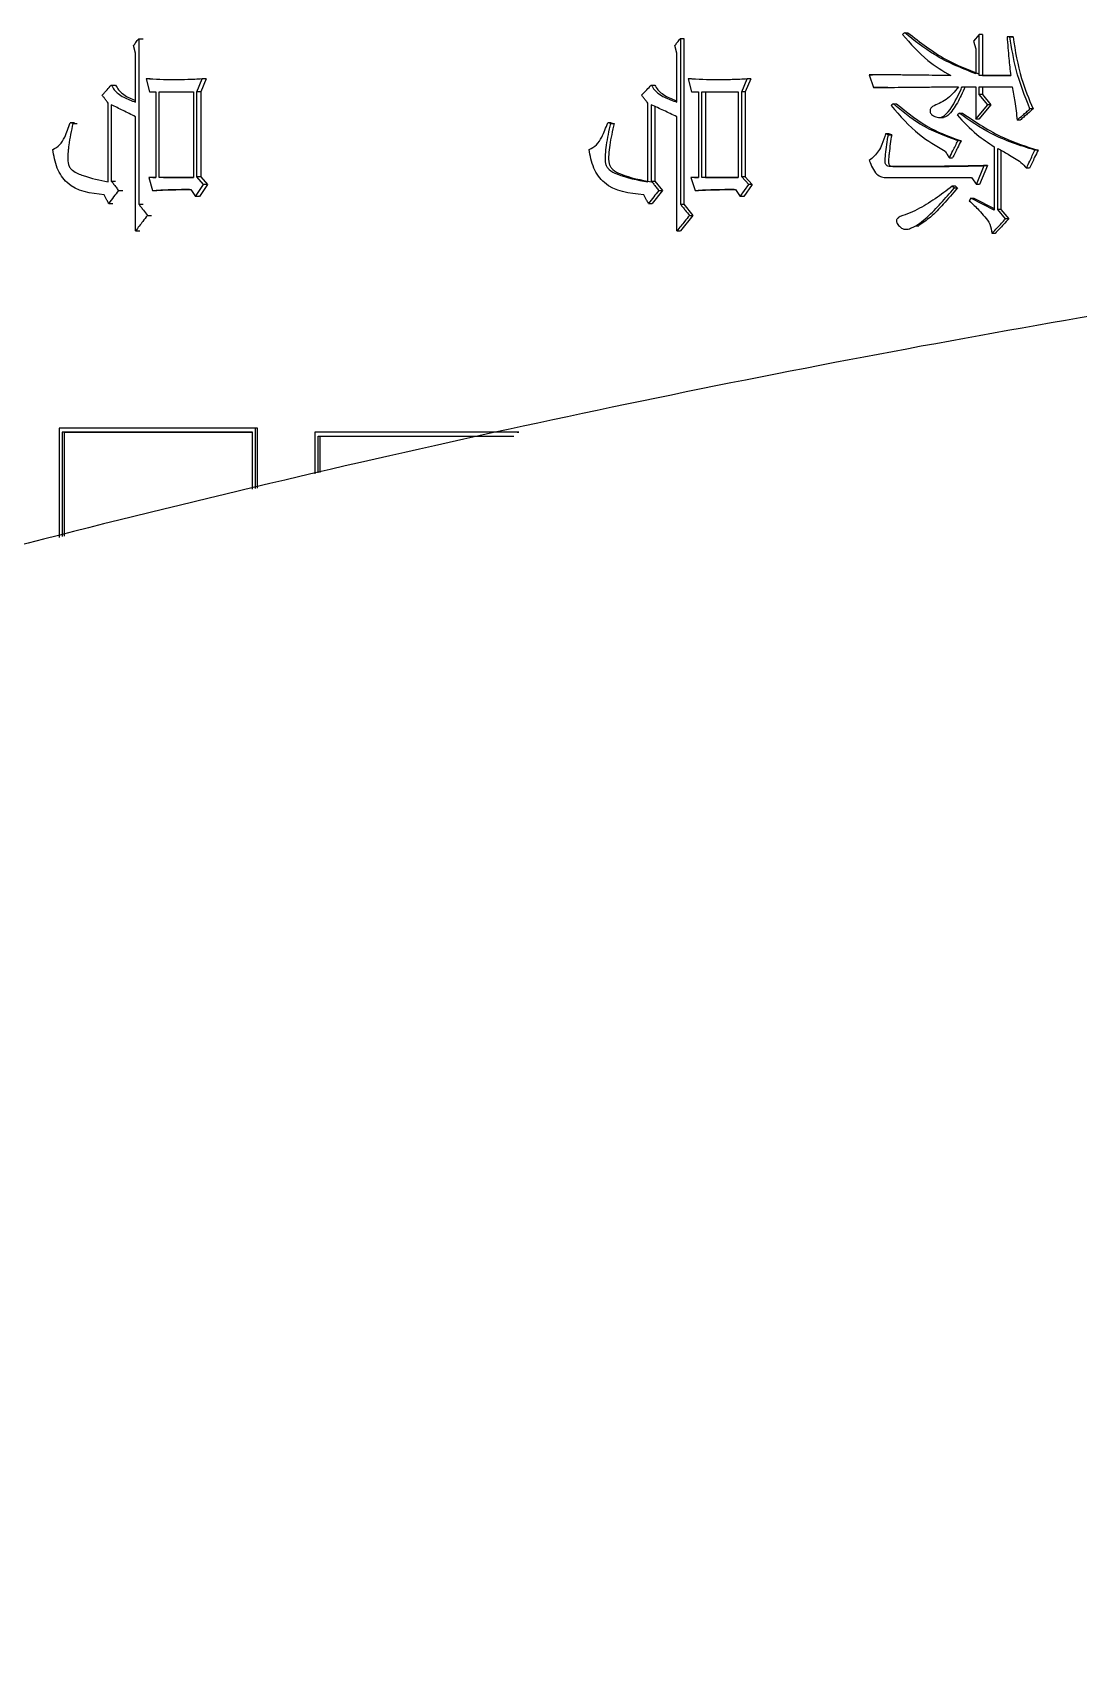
# Model space of a CAD drawing. Header units: millimetres. Extents: x 2160 to 4596, y 811 to 2534.
# Drawn here: x 3278.28 to 3291.47, y 1477.47 to 1498.06 of the extents above; entities that cross this region are included whole.
import ezdxf

# ---------------------------------------------------------------- set-up
doc = ezdxf.new("R2010")
doc.units = ezdxf.units.MM

msp = doc.modelspace()

# ---------------------------------------------------------------- linework, layer by layer
at = {"color": 7, "linetype": 'Continuous', "lineweight": 25}
for p, q in [((3279.619, 1497.979), (3279.619, 1495.892)), ((3279.619, 1497.979), (3279.673, 1497.979)), ((3286.45, 1497.98), (3286.45, 1495.892)), ((3286.45, 1497.98), (3286.495, 1497.98)), ((3286.495, 1497.98), (3286.495, 1495.892)), ((3289.279, 1498.055), (3289.32, 1498.055)), ((3290.22, 1498.034), (3290.148, 1497.947)), ((3290.22, 1497.514), (3290.22, 1498.034)), ((3290.259, 1498.034), (3290.22, 1498.034)), ((3290.259, 1498.034), (3290.259, 1497.514)), ((3290.607, 1498.001), (3290.57, 1498.001)), ((3290.61, 1498.001), (3290.57, 1498.001)), ((3290.607, 1498.001), (3290.646, 1498.001)), ((3290.646, 1498.001), (3290.61, 1498.001)), ((3279.578, 1497.796), (3279.553, 1497.893)), ((3279.578, 1497.179), (3279.578, 1497.796)), ((3286.407, 1497.796), (3286.38, 1497.893)), ((3286.407, 1497.179), (3286.407, 1497.796)), ((3290.148, 1497.947), (3290.175, 1497.85)), ((3290.175, 1497.85), (3290.175, 1497.536)), ((3279.272, 1497.395), (3279.326, 1497.395)), ((3279.71, 1497.471), (3279.752, 1497.309)), ((3279.764, 1497.471), (3279.71, 1497.471)), ((3280.35, 1497.309), (3280.417, 1497.471)), ((3280.469, 1497.471), (3280.403, 1497.309)), ((3280.469, 1497.471), (3280.417, 1497.471)), ((3286.083, 1497.395), (3286.128, 1497.395)), ((3286.547, 1497.471), (3286.591, 1497.309)), ((3286.591, 1497.471), (3286.547, 1497.471)), ((3287.224, 1497.309), (3287.294, 1497.471)), ((3287.338, 1497.471), (3287.267, 1497.309)), ((3287.338, 1497.471), (3287.294, 1497.471)), ((3288.833, 1497.525), (3288.886, 1497.363)), ((3288.833, 1497.525), (3288.874, 1497.525)), ((3288.928, 1497.363), (3288.886, 1497.363)), ((3289.065, 1497.364), (3288.928, 1497.363)), ((3290.004, 1497.374), (3290.175, 1497.374)), ((3290.175, 1497.374), (3290.175, 1496.963)), ((3290.616, 1497.514), (3290.22, 1497.514)), ((3290.259, 1497.514), (3290.22, 1497.514)), ((3290.22, 1497.374), (3290.634, 1497.374)), ((3290.22, 1497.276), (3290.22, 1497.374)), ((3290.259, 1497.514), (3290.616, 1497.514)), ((3290.259, 1497.374), (3290.259, 1497.276)), ((3279.231, 1496.173), (3279.231, 1497.168)), ((3279.272, 1497.147), (3279.272, 1496.184)), ((3279.752, 1497.309), (3279.835, 1497.309)), ((3279.835, 1497.309), (3279.835, 1496.227)), ((3279.876, 1497.309), (3280.308, 1497.309)), ((3279.876, 1496.227), (3279.876, 1497.309)), ((3280.308, 1497.309), (3280.308, 1496.227)), ((3280.35, 1496.238), (3280.35, 1497.309)), ((3280.403, 1497.309), (3280.35, 1497.309)), ((3280.403, 1497.309), (3280.403, 1496.238)), ((3286.039, 1496.173), (3286.039, 1497.168)), ((3286.083, 1497.147), (3286.083, 1496.184)), ((3286.591, 1497.309), (3286.678, 1497.309)), ((3286.678, 1497.309), (3286.678, 1496.227)), ((3286.722, 1497.309), (3287.18, 1497.309)), ((3286.722, 1496.227), (3286.722, 1497.309)), ((3286.767, 1497.309), (3286.767, 1496.227)), ((3287.18, 1497.309), (3287.18, 1496.227)), ((3287.224, 1496.238), (3287.224, 1497.309)), ((3287.267, 1497.309), (3287.224, 1497.309)), ((3287.267, 1497.309), (3287.267, 1496.238)), ((3289.136, 1497.157), (3289.177, 1497.157)), ((3290.175, 1496.963), (3290.328, 1497.147)), ((3290.367, 1497.147), (3290.214, 1496.963)), ((3290.328, 1497.147), (3290.22, 1497.276)), ((3290.259, 1497.276), (3290.22, 1497.276)), ((3290.259, 1497.276), (3290.367, 1497.147)), ((3290.367, 1497.147), (3290.328, 1497.147)), ((3279.578, 1495.556), (3279.578, 1496.995)), ((3286.128, 1497.126), (3286.128, 1496.184)), ((3286.407, 1495.556), (3286.407, 1496.995)), ((3289.727, 1496.987), (3289.768, 1496.987)), ((3289.968, 1497.039), (3290.008, 1497.039)), ((3290.214, 1496.963), (3290.175, 1496.963)), ((3290.736, 1496.952), (3290.697, 1496.952)), ((3290.898, 1497.093), (3290.859, 1497.093)), ((3278.787, 1496.909), (3278.754, 1496.919)), ((3278.809, 1496.919), (3278.754, 1496.919)), ((3278.787, 1496.909), (3278.842, 1496.909)), ((3285.568, 1496.909), (3285.533, 1496.919)), ((3285.579, 1496.919), (3285.533, 1496.919)), ((3285.568, 1496.909), (3285.614, 1496.909)), ((3285.579, 1496.919), (3285.614, 1496.909)), ((3289.073, 1496.768), (3289.038, 1496.779)), ((3289.073, 1496.768), (3289.115, 1496.768)), ((3289.115, 1496.768), (3289.079, 1496.779)), ((3289.99, 1496.692), (3289.95, 1496.692)), ((3290.408, 1496.617), (3290.408, 1495.816)), ((3290.453, 1495.827), (3290.453, 1496.595)), ((3290.493, 1496.573), (3290.493, 1495.827)), ((3290.961, 1496.573), (3290.922, 1496.573)), ((3289.141, 1496.368), (3289.1, 1496.368)), ((3289.843, 1496.476), (3289.883, 1496.476)), ((3290.184, 1496.141), (3290.283, 1496.379)), ((3290.322, 1496.379), (3290.223, 1496.141)), ((3290.322, 1496.379), (3290.283, 1496.379)), ((3279.272, 1496.184), (3279.326, 1496.184)), ((3279.744, 1496.227), (3279.793, 1496.065)), ((3279.835, 1496.227), (3279.744, 1496.227)), ((3279.797, 1496.227), (3279.744, 1496.227)), ((3279.797, 1496.227), (3279.835, 1496.227)), ((3280.308, 1496.227), (3279.876, 1496.227)), ((3279.929, 1496.227), (3279.876, 1496.227)), ((3279.929, 1496.227), (3280.308, 1496.227)), ((3280.333, 1495.989), (3280.433, 1496.141)), ((3280.433, 1496.141), (3280.35, 1496.238)), ((3280.403, 1496.238), (3280.35, 1496.238)), ((3280.486, 1496.141), (3280.386, 1495.989)), ((3280.403, 1496.238), (3280.486, 1496.141)), ((3280.486, 1496.141), (3280.433, 1496.141)), ((3286.083, 1496.184), (3286.128, 1496.184)), ((3286.128, 1496.184), (3286.224, 1496.065)), ((3286.582, 1496.227), (3286.635, 1496.065)), ((3286.678, 1496.227), (3286.582, 1496.227)), ((3286.626, 1496.227), (3286.582, 1496.227)), ((3286.626, 1496.227), (3286.678, 1496.227)), ((3287.18, 1496.227), (3286.722, 1496.227)), ((3286.767, 1496.227), (3286.722, 1496.227)), ((3286.767, 1496.227), (3287.18, 1496.227)), ((3287.206, 1495.989), (3287.312, 1496.141)), ((3287.312, 1496.141), (3287.224, 1496.238)), ((3287.267, 1496.238), (3287.224, 1496.238)), ((3287.355, 1496.141), (3287.25, 1495.989)), ((3287.267, 1496.238), (3287.355, 1496.141)), ((3287.355, 1496.141), (3287.312, 1496.141)), ((3289.056, 1496.227), (3290.121, 1496.227)), ((3289.919, 1496.119), (3289.878, 1496.119)), ((3290.121, 1496.227), (3290.184, 1496.141)), ((3290.223, 1496.141), (3290.184, 1496.141)), ((3279.363, 1496.065), (3279.417, 1496.065)), ((3279.793, 1496.065), (3279.847, 1496.065)), ((3280.275, 1496.076), (3280.333, 1495.989)), ((3280.386, 1495.989), (3280.333, 1495.989)), ((3286.224, 1496.065), (3286.093, 1495.903)), ((3286.179, 1496.065), (3286.224, 1496.065)), ((3286.635, 1496.065), (3286.679, 1496.065)), ((3287.144, 1496.076), (3287.206, 1495.989)), ((3287.25, 1495.989), (3287.206, 1495.989)), ((3289.905, 1496.097), (3289.945, 1496.097)), ((3290.112, 1495.968), (3290.094, 1495.935)), ((3290.408, 1495.816), (3290.112, 1495.968)), ((3290.112, 1495.968), (3290.152, 1495.968)), ((3290.152, 1495.968), (3290.408, 1495.836)), ((3279.24, 1495.903), (3279.293, 1495.903)), ((3279.619, 1495.892), (3279.673, 1495.892)), ((3279.727, 1495.751), (3279.78, 1495.751)), ((3286.048, 1495.903), (3286.093, 1495.903)), ((3286.45, 1495.892), (3286.495, 1495.892)), ((3286.609, 1495.751), (3286.451, 1495.556)), ((3286.495, 1495.892), (3286.609, 1495.751)), ((3286.564, 1495.751), (3286.609, 1495.751)), ((3290.552, 1495.708), (3290.453, 1495.827)), ((3290.493, 1495.827), (3290.453, 1495.827)), ((3290.493, 1495.827), (3290.592, 1495.708)), ((3290.592, 1495.708), (3290.552, 1495.708)), ((3279.578, 1495.556), (3279.632, 1495.556)), ((3286.407, 1495.556), (3286.451, 1495.556)), ((3289.417, 1495.62), (3289.458, 1495.62)), ((3290.421, 1495.524), (3290.381, 1495.524)), ((3278.616, 1493.066), (3278.616, 1491.691)), ((3278.643, 1493.066), (3278.616, 1493.066)), ((3280.476, 1493.066), (3278.643, 1493.066)), ((3281.117, 1493.066), (3280.678, 1493.066)), ((3281.091, 1492.306), (3281.091, 1493.066)), ((3281.117, 1493.066), (3281.091, 1493.066)), ((3281.117, 1492.313), (3281.117, 1493.066)), ((3278.654, 1493.016), (3278.654, 1491.7)), ((3278.681, 1493.016), (3278.654, 1493.016)), ((3278.681, 1491.707), (3278.681, 1493.016)), ((3281.052, 1492.297), (3281.052, 1493.016)), ((3281.841, 1493.016), (3281.841, 1492.493)), ((3281.866, 1493.016), (3281.841, 1493.016)), ((3284.413, 1493.016), (3281.866, 1493.016)), ((3281.88, 1492.503), (3281.88, 1492.966)), ((3281.88, 1492.966), (3281.905, 1492.966)), ((3281.905, 1492.509), (3281.905, 1492.966)), ((3284.39, 1493.016), (3284.413, 1493.016))]:
    msp.add_line(p, q, dxfattribs=at)
at = {"color": 7, "linetype": 'Continuous', "lineweight": 25, "flags": 128}
for points in [[(3289.279, 1498.055), (3289.265, 1498.045), (3289.252, 1498.034)], [(3289.136, 1497.157), (3289.129, 1497.152), (3289.119, 1497.144), (3289.109, 1497.136)], [(3289.968, 1497.039), (3289.961, 1497.033), (3289.951, 1497.025), (3289.941, 1497.017)], [(3289.079, 1496.779), (3289.062, 1496.779), (3289.05, 1496.779), (3289.038, 1496.779)], [(3289.905, 1496.097), (3289.892, 1496.108), (3289.878, 1496.119)], [(3289.919, 1496.119), (3289.925, 1496.114), (3289.932, 1496.108), (3289.945, 1496.097)]]:
    msp.add_lwpolyline(points, dxfattribs=at)
at = {"color": 7, "linetype": 'Continuous', "lineweight": 25}
for points, knots in [([(3279.553, 1497.893), (3279.563, 1497.905), (3279.578, 1497.926), (3279.6, 1497.955), (3279.613, 1497.971), (3279.619, 1497.979)], [0, 0, 0, 0, 0.4283604, 0.7141802, 1, 1, 1, 1]), ([(3286.38, 1497.893), (3286.39, 1497.905), (3286.407, 1497.926), (3286.43, 1497.955), (3286.444, 1497.971), (3286.45, 1497.98)], [0, 0, 0, 0, 0.42836, 0.71418, 1, 1, 1, 1]), ([(3289.252, 1498.034), (3289.353, 1497.917), (3289.532, 1497.709), (3289.761, 1497.574), (3289.861, 1497.514)], [0, 0, 0, 0, 0.56439, 1, 1, 1, 1]), ([(3290.175, 1497.536), (3289.996, 1497.608), (3289.675, 1497.737), (3289.401, 1497.957), (3289.279, 1498.055)], [0, 0, 0, 0, 0.55626, 1, 1, 1, 1]), ([(3289.32, 1498.055), (3289.476, 1497.933), (3289.752, 1497.716), (3290.074, 1497.591), (3290.214, 1497.536)], [0, 0, 0, 0, 0.5633447, 1, 1, 1, 1]), ([(3290.57, 1498.001), (3290.578, 1497.911), (3290.59, 1497.748), (3290.608, 1497.586), (3290.616, 1497.514)], [0, 0, 0, 0, 0.555754, 1, 1, 1, 1]), ([(3290.859, 1497.093), (3290.794, 1497.256), (3290.679, 1497.549), (3290.629, 1497.862), (3290.607, 1498.001)], [0, 0, 0, 0, 0.557097, 1, 1, 1, 1]), ([(3290.646, 1498.001), (3290.674, 1497.824), (3290.725, 1497.51), (3290.845, 1497.22), (3290.898, 1497.093)], [0, 0, 0, 0, 0.5629725, 1, 1, 1, 1]), ([(3279.157, 1497.266), (3279.167, 1497.277), (3279.188, 1497.3), (3279.226, 1497.344), (3279.255, 1497.375), (3279.272, 1497.395)], [0, 0, 0, 0, 0.2674634, 0.534927, 1, 1, 1, 1]), ([(3279.272, 1497.395), (3279.284, 1497.374), (3279.307, 1497.331), (3279.362, 1497.28), (3279.428, 1497.241), (3279.502, 1497.207), (3279.553, 1497.188), (3279.578, 1497.179)], [0, 0, 0, 0, 0.176065, 0.348002, 0.566634, 0.783694, 1, 1, 1, 1]), ([(3279.326, 1497.395), (3279.338, 1497.374), (3279.361, 1497.331), (3279.416, 1497.28), (3279.482, 1497.241), (3279.538, 1497.214), (3279.571, 1497.202), (3279.578, 1497.199)], [0, 0, 0, 0, 0.208214, 0.411477, 0.669881, 0.9264, 1, 1, 1, 1]), ([(3280.417, 1497.471), (3280.357, 1497.468), (3280.238, 1497.462), (3280.003, 1497.458), (3279.827, 1497.466), (3279.71, 1497.471)], [0, 0, 0, 0, 0.2520851, 0.5041975, 1, 1, 1, 1]), ([(3285.96, 1497.266), (3285.971, 1497.277), (3285.993, 1497.3), (3286.034, 1497.344), (3286.064, 1497.375), (3286.083, 1497.395)], [0, 0, 0, 0, 0.267463, 0.534927, 1, 1, 1, 1]), ([(3286.083, 1497.395), (3286.095, 1497.374), (3286.119, 1497.331), (3286.178, 1497.28), (3286.248, 1497.241), (3286.326, 1497.207), (3286.38, 1497.188), (3286.407, 1497.179)], [0, 0, 0, 0, 0.176065, 0.348002, 0.566634, 0.783694, 1, 1, 1, 1]), ([(3286.128, 1497.395), (3286.14, 1497.374), (3286.164, 1497.331), (3286.223, 1497.28), (3286.293, 1497.241), (3286.356, 1497.213), (3286.395, 1497.199), (3286.407, 1497.195)], [0, 0, 0, 0, 0.200458, 0.396149, 0.644927, 0.891891, 1, 1, 1, 1]), ([(3287.294, 1497.471), (3287.231, 1497.468), (3287.105, 1497.462), (3286.856, 1497.458), (3286.67, 1497.466), (3286.547, 1497.471)], [0, 0, 0, 0, 0.252085, 0.504198, 1, 1, 1, 1]), ([(3289.861, 1497.514), (3289.755, 1497.516), (3289.637, 1497.517), (3289.493, 1497.518), (3289.427, 1497.519), (3289.349, 1497.52), (3289.27, 1497.521), (3289.192, 1497.522), (3289.113, 1497.522), (3289.048, 1497.523), (3289.002, 1497.523), (3288.969, 1497.524), (3288.937, 1497.524), (3288.904, 1497.524), (3288.878, 1497.525), (3288.856, 1497.525), (3288.841, 1497.525), (3288.833, 1497.525)], [0, 0, 0, 0, 0.305862, 0.344095, 0.42056, 0.497026, 0.573491, 0.649956, 0.726422, 0.802887, 0.84112, 0.860236, 0.898469, 0.936701, 0.955818, 0.974934, 1, 1, 1, 1]), ([(3288.886, 1497.363), (3289.004, 1497.364), (3289.151, 1497.366), (3289.328, 1497.367), (3289.402, 1497.368), (3289.475, 1497.369), (3289.534, 1497.369), (3289.608, 1497.37), (3289.667, 1497.371), (3289.726, 1497.371), (3289.771, 1497.372), (3289.808, 1497.372), (3289.845, 1497.373), (3289.874, 1497.373), (3289.904, 1497.373), (3289.93, 1497.374), (3289.948, 1497.374), (3289.959, 1497.374)], [0, 0, 0, 0, 0.329938, 0.412422, 0.494907, 0.536149, 0.618633, 0.659875, 0.74236, 0.783602, 0.824844, 0.866086, 0.886707, 0.927949, 0.94857, 0.969192, 1, 1, 1, 1]), ([(3289.959, 1497.374), (3289.934, 1497.342), (3289.866, 1497.255), (3289.749, 1497.173), (3289.65, 1497.137), (3289.615, 1497.111), (3289.603, 1497.095), (3289.599, 1497.077), (3289.599, 1497.057), (3289.605, 1497.038), (3289.62, 1497.019), (3289.653, 1496.998), (3289.696, 1496.985), (3289.744, 1496.988), (3289.787, 1497.011), (3289.887, 1497.118), (3289.949, 1497.253), (3290, 1497.364), (3290.004, 1497.374)], [0, 0, 0, 0, 0.104817, 0.288489, 0.371154, 0.389962, 0.405383, 0.420813, 0.436756, 0.454227, 0.471615, 0.498268, 0.557765, 0.592477, 0.62706, 0.687172, 0.972715, 1, 1, 1, 1]), ([(3290.044, 1497.374), (3290.027, 1497.337), (3289.982, 1497.237), (3289.91, 1497.112), (3289.839, 1497.02), (3289.792, 1496.99), (3289.773, 1496.989), (3289.768, 1496.989)], [0, 0, 0, 0, 0.248213, 0.663929, 0.873309, 0.966875, 1, 1, 1, 1]), ([(3290.634, 1497.374), (3290.647, 1497.311), (3290.676, 1497.172), (3290.689, 1497.03), (3290.697, 1496.952)], [0, 0, 0, 0, 0.449849, 1, 1, 1, 1]), ([(3279.231, 1497.168), (3279.222, 1497.181), (3279.205, 1497.203), (3279.18, 1497.236), (3279.165, 1497.256), (3279.157, 1497.266)], [0, 0, 0, 0, 0.384577, 0.692287, 1, 1, 1, 1]), ([(3279.578, 1496.995), (3279.552, 1497.008), (3279.499, 1497.034), (3279.397, 1497.085), (3279.322, 1497.122), (3279.272, 1497.147)], [0, 0, 0, 0, 0.257226, 0.514452, 1, 1, 1, 1]), ([(3286.039, 1497.168), (3286.029, 1497.181), (3286.011, 1497.203), (3285.985, 1497.236), (3285.969, 1497.256), (3285.96, 1497.266)], [0, 0, 0, 0, 0.384577, 0.692288, 1, 1, 1, 1]), ([(3286.407, 1496.995), (3286.379, 1497.008), (3286.323, 1497.034), (3286.215, 1497.085), (3286.135, 1497.122), (3286.083, 1497.147)], [0, 0, 0, 0, 0.257226, 0.514452, 1, 1, 1, 1]), ([(3289.95, 1496.692), (3289.786, 1496.752), (3289.491, 1496.861), (3289.245, 1497.066), (3289.136, 1497.157)], [0, 0, 0, 0, 0.555457, 1, 1, 1, 1]), ([(3289.177, 1497.157), (3289.317, 1497.044), (3289.566, 1496.842), (3289.862, 1496.738), (3289.99, 1496.692)], [0, 0, 0, 0, 0.564, 1, 1, 1, 1]), ([(3320.9, 1496.939), (3318.34, 1496.915), (3314.76, 1496.88), (3309.49, 1496.601), (3305.026, 1496.266), (3299.71, 1495.7), (3294.141, 1494.927), (3288.327, 1493.917), (3282.356, 1492.661), (3276.28, 1491.15), (3270.142, 1489.379), (3263.977, 1487.345), (3257.813, 1485.046), (3251.677, 1482.48), (3245.589, 1479.65), (3239.569, 1476.556), (3233.636, 1473.202), (3227.807, 1469.589), (3222.097, 1465.724), (3216.522, 1461.61), (3211.095, 1457.253), (3205.829, 1452.658), (3200.738, 1447.834), (3195.833, 1442.786), (3191.126, 1437.523), (3186.628, 1432.053), (3182.35, 1426.385), (3178.301, 1420.528), (3174.491, 1414.491), (3170.93, 1408.285), (3167.625, 1401.921), (3164.584, 1395.408), (3161.815, 1388.759), (3159.324, 1381.984), (3157.119, 1375.097), (3155.204, 1368.108), (3153.586, 1361.03), (3152.268, 1353.877), (3151.255, 1346.66), (3150.55, 1339.392), (3150.158, 1332.088), (3150.079, 1324.76), (3150.316, 1317.422), (3150.87, 1310.088), (3151.742, 1302.77), (3152.932, 1295.483), (3154.44, 1288.24), (3156.265, 1281.056), (3158.406, 1273.943), (3160.86, 1266.915), (3163.625, 1259.987), (3166.697, 1253.171), (3170.074, 1246.48), (3173.752, 1239.928), (3177.726, 1233.528), (3181.991, 1227.293), (3186.542, 1221.235), (3191.374, 1215.366), (3196.481, 1209.7), (3201.857, 1204.247), (3207.304, 1199.2), (3212.778, 1194.547), (3218.236, 1190.278), (3223.861, 1186.236), (3229.642, 1182.427), (3235.57, 1178.859), (3241.632, 1175.537), (3247.818, 1172.467), (3254.114, 1169.653), (3260.508, 1167.101), (3266.983, 1164.815), (3273.521, 1162.799), (3280.096, 1161.057), (3286.669, 1159.592), (3293.163, 1158.41), (3299.452, 1157.513), (3304.976, 1156.93), (3309.859, 1156.562), (3314.683, 1156.322), (3320.657, 1156.205), (3326.174, 1156.316), (3331.443, 1156.587), (3335.908, 1156.925), (3341.224, 1157.49), (3346.793, 1158.263), (3352.606, 1159.273), (3358.577, 1160.529), (3364.653, 1162.04), (3370.791, 1163.811), (3376.957, 1165.845), (3383.12, 1168.144), (3389.257, 1170.709), (3395.345, 1173.54), (3401.365, 1176.634), (3407.297, 1179.988), (3413.126, 1183.6), (3418.836, 1187.466), (3424.412, 1191.58), (3429.839, 1195.937), (3435.105, 1200.532), (3440.196, 1205.356), (3445.101, 1210.404), (3449.808, 1215.667), (3454.306, 1221.137), (3458.584, 1226.805), (3462.632, 1232.662), (3466.442, 1238.699), (3470.004, 1244.905), (3473.309, 1251.269), (3476.351, 1257.781), (3479.113, 1264.433), (3481.45, 1270.715), (3482.729, 1274.82), (3483.292, 1276.628)], [0, 0, 0, 0, 0.0102074, 0.014274, 0.021037, 0.0280561, 0.0355867, 0.0434511, 0.0515783, 0.0599113, 0.0684099, 0.0770439, 0.085791, 0.0946336, 0.1035582, 0.112554, 0.1216124, 0.1307262, 0.1398897, 0.1490979, 0.1583469, 0.1676331, 0.1769537, 0.1863062, 0.1956884, 0.2050985, 0.2145348, 0.2239961, 0.233481, 0.2429885, 0.2525178, 0.262068, 0.2716385, 0.2812287, 0.2908382, 0.3004664, 0.3101132, 0.3197782, 0.3294613, 0.3391624, 0.3488814, 0.3586183, 0.3683733, 0.3781464, 0.387938, 0.3977483, 0.4075776, 0.4174265, 0.4272956, 0.4371854, 0.4470968, 0.4570307, 0.4669882, 0.4769704, 0.486979, 0.4970156, 0.5070822, 0.5171812, 0.5273154, 0.5374882, 0.5477037, 0.5569145, 0.5661226, 0.5753266, 0.5845258, 0.5937191, 0.6029052, 0.6120821, 0.6212471, 0.6303962, 0.6395236, 0.6486197, 0.6576679, 0.6666375, 0.6754633, 0.6839789, 0.6919633, 0.6976055, 0.7035012, 0.7112199, 0.7214273, 0.7254939, 0.7322569, 0.739276, 0.7468066, 0.754671, 0.7627982, 0.7711312, 0.7796298, 0.7882638, 0.7970109, 0.8058535, 0.8147781, 0.8237739, 0.8328323, 0.8419461, 0.8511096, 0.8603178, 0.8695668, 0.878853, 0.8881736, 0.8975261, 0.9069083, 0.9163184, 0.9257547, 0.935216, 0.9447009, 0.9542084, 0.9637377, 0.9732879, 0.9828584, 0.9924486, 1, 1, 1, 1]), ([(3289.109, 1497.136), (3289.221, 1497.005), (3289.42, 1496.774), (3289.677, 1496.627), (3289.789, 1496.563)], [0, 0, 0, 0, 0.564262, 1, 1, 1, 1]), ([(3289.941, 1497.017), (3290.021, 1496.931), (3290.163, 1496.778), (3290.334, 1496.666), (3290.408, 1496.617)], [0, 0, 0, 0, 0.563218, 1, 1, 1, 1]), ([(3290.922, 1496.573), (3290.733, 1496.633), (3290.394, 1496.74), (3290.099, 1496.947), (3289.968, 1497.039)], [0, 0, 0, 0, 0.556899, 1, 1, 1, 1]), ([(3290.008, 1497.039), (3290.177, 1496.927), (3290.476, 1496.727), (3290.813, 1496.62), (3290.961, 1496.573)], [0, 0, 0, 0, 0.562345, 1, 1, 1, 1]), ([(3290.697, 1496.952), (3290.721, 1496.973), (3290.76, 1497.007), (3290.814, 1497.054), (3290.844, 1497.08), (3290.859, 1497.093)], [0, 0, 0, 0, 0.447799, 0.7239, 1, 1, 1, 1]), ([(3290.898, 1497.093), (3290.874, 1497.072), (3290.834, 1497.038), (3290.78, 1496.991), (3290.751, 1496.965), (3290.736, 1496.952)], [0, 0, 0, 0, 0.448155, 0.724078, 1, 1, 1, 1]), ([(3278.533, 1496.584), (3278.564, 1496.6), (3278.628, 1496.632), (3278.699, 1496.759), (3278.733, 1496.858), (3278.754, 1496.919)], [0, 0, 0, 0, 0.2675988, 0.548584, 1, 1, 1, 1]), ([(3278.787, 1496.909), (3278.768, 1496.818), (3278.744, 1496.709), (3278.727, 1496.566), (3278.721, 1496.485), (3278.724, 1496.405), (3278.75, 1496.348), (3278.812, 1496.293), (3278.973, 1496.227), (3279.126, 1496.195), (3279.231, 1496.173)], [0, 0, 0, 0, 0.237785, 0.287938, 0.366632, 0.446055, 0.486951, 0.527634, 0.676721, 1, 1, 1, 1]), ([(3285.298, 1496.584), (3285.331, 1496.6), (3285.399, 1496.632), (3285.474, 1496.759), (3285.511, 1496.858), (3285.533, 1496.919)], [0, 0, 0, 0, 0.267599, 0.548584, 1, 1, 1, 1]), ([(3285.568, 1496.909), (3285.547, 1496.818), (3285.518, 1496.689), (3285.5, 1496.52), (3285.497, 1496.425), (3285.521, 1496.36), (3285.568, 1496.31), (3285.739, 1496.23), (3285.908, 1496.198), (3286.039, 1496.173)], [0, 0, 0, 0, 0.238484, 0.337767, 0.43778, 0.475122, 0.512592, 0.618725, 1, 1, 1, 1]), ([(3285.614, 1496.909), (3285.593, 1496.818), (3285.564, 1496.689), (3285.545, 1496.519), (3285.543, 1496.424), (3285.567, 1496.36), (3285.614, 1496.31), (3285.785, 1496.23), (3285.953, 1496.198), (3286.084, 1496.173)], [0, 0, 0, 0, 0.238634, 0.338047, 0.438194, 0.475532, 0.512995, 0.619423, 1, 1, 1, 1]), ([(3289.038, 1496.779), (3289.024, 1496.734), (3289.001, 1496.659), (3288.953, 1496.563), (3288.897, 1496.497), (3288.854, 1496.461), (3288.833, 1496.444)], [0, 0, 0, 0, 0.347242, 0.568885, 0.786213, 1, 1, 1, 1]), ([(3289.1, 1496.368), (3289.089, 1496.368), (3289.072, 1496.369), (3289.053, 1496.378), (3289.043, 1496.387), (3289.036, 1496.402), (3289.029, 1496.447), (3289.041, 1496.529), (3289.054, 1496.644), (3289.067, 1496.727), (3289.073, 1496.768)], [0, 0, 0, 0, 0.083125, 0.11875, 0.147804, 0.176837, 0.225893, 0.446677, 0.723242, 1, 1, 1, 1]), ([(3289.115, 1496.768), (3289.103, 1496.691), (3289.089, 1496.596), (3289.078, 1496.489), (3289.074, 1496.447), (3289.074, 1496.418), (3289.079, 1496.397), (3289.087, 1496.384), (3289.1, 1496.375), (3289.118, 1496.369), (3289.134, 1496.368), (3289.141, 1496.368)], [0, 0, 0, 0, 0.518554, 0.63647, 0.716192, 0.79519, 0.830159, 0.859959, 0.88982, 0.943206, 1, 1, 1, 1]), ([(3279.182, 1496.011), (3279.011, 1496.029), (3278.771, 1496.054), (3278.574, 1496.344), (3278.547, 1496.503), (3278.533, 1496.584)], [0, 0, 0, 0, 0.544628, 0.767125, 1, 1, 1, 1]), ([(3285.987, 1496.011), (3285.806, 1496.029), (3285.551, 1496.054), (3285.341, 1496.344), (3285.313, 1496.503), (3285.298, 1496.584)], [0, 0, 0, 0, 0.544628, 0.767125, 1, 1, 1, 1]), ([(3289.789, 1496.563), (3289.798, 1496.548), (3289.816, 1496.519), (3289.834, 1496.49), (3289.843, 1496.476)], [0, 0, 0, 0, 0.499999, 1, 1, 1, 1]), ([(3289.843, 1496.476), (3289.857, 1496.506), (3289.883, 1496.556), (3289.919, 1496.629), (3289.94, 1496.671), (3289.95, 1496.692)], [0, 0, 0, 0, 0.410172, 0.705086, 1, 1, 1, 1]), ([(3289.99, 1496.692), (3289.976, 1496.663), (3289.95, 1496.612), (3289.915, 1496.54), (3289.893, 1496.497), (3289.883, 1496.476)], [0, 0, 0, 0, 0.410293, 0.705146, 1, 1, 1, 1]), ([(3290.453, 1496.595), (3290.497, 1496.572), (3290.568, 1496.533), (3290.665, 1496.473), (3290.748, 1496.422), (3290.792, 1496.371), (3290.814, 1496.346)], [0, 0, 0, 0, 0.337761, 0.556951, 0.777135, 1, 1, 1, 1]), ([(3290.814, 1496.346), (3290.828, 1496.376), (3290.853, 1496.429), (3290.889, 1496.505), (3290.911, 1496.55), (3290.922, 1496.573)], [0, 0, 0, 0, 0.394861, 0.69743, 1, 1, 1, 1]), ([(3290.961, 1496.573), (3290.947, 1496.543), (3290.922, 1496.491), (3290.885, 1496.415), (3290.864, 1496.369), (3290.853, 1496.346)], [0, 0, 0, 0, 0.394967, 0.69748, 1, 1, 1, 1]), ([(3288.833, 1496.444), (3288.857, 1496.379), (3288.891, 1496.291), (3288.987, 1496.231), (3289.033, 1496.228), (3289.056, 1496.227)], [0, 0, 0, 0, 0.574092, 0.788689, 1, 1, 1, 1]), ([(3290.283, 1496.379), (3290.275, 1496.378), (3290.261, 1496.378), (3290.24, 1496.378), (3290.219, 1496.377), (3290.197, 1496.377), (3290.176, 1496.376), (3290.158, 1496.376), (3290.14, 1496.375), (3290.123, 1496.375), (3290.101, 1496.374), (3290.073, 1496.374), (3290.038, 1496.373), (3289.995, 1496.372), (3289.959, 1496.372), (3289.924, 1496.371), (3289.889, 1496.371), (3289.846, 1496.37), (3289.811, 1496.37), (3289.775, 1496.37), (3289.74, 1496.369), (3289.697, 1496.369), (3289.662, 1496.369), (3289.626, 1496.369), (3289.591, 1496.369), (3289.534, 1496.368), (3289.464, 1496.368), (3289.4, 1496.368), (3289.361, 1496.368), (3289.343, 1496.368), (3289.326, 1496.368), (3289.308, 1496.368), (3289.29, 1496.368), (3289.273, 1496.368), (3289.252, 1496.368), (3289.234, 1496.368), (3289.222, 1496.368), (3289.213, 1496.368), (3289.204, 1496.368), (3289.195, 1496.368), (3289.186, 1496.368), (3289.177, 1496.368), (3289.167, 1496.368), (3289.158, 1496.368), (3289.149, 1496.368), (3289.14, 1496.368), (3289.13, 1496.368), (3289.121, 1496.368), (3289.111, 1496.368), (3289.105, 1496.368), (3289.1, 1496.368)], [0, 0, 0, 0, 0.01797, 0.035941, 0.053911, 0.071882, 0.089852, 0.107823, 0.116808, 0.134779, 0.152749, 0.17072, 0.20666, 0.242601, 0.278542, 0.296513, 0.332454, 0.368395, 0.404336, 0.422306, 0.458247, 0.494188, 0.530129, 0.5481, 0.584041, 0.619982, 0.691863, 0.763745, 0.781716, 0.790701, 0.808672, 0.826642, 0.835627, 0.853598, 0.871568, 0.889539, 0.898524, 0.903017, 0.912002, 0.920987, 0.92548, 0.934465, 0.94345, 0.952435, 0.956928, 0.965913, 0.974898, 0.983884, 0.988376, 1, 1, 1, 1]), ([(3289.141, 1496.368), (3289.279, 1496.368), (3289.512, 1496.368), (3289.906, 1496.369), (3290.162, 1496.375), (3290.322, 1496.379)], [0, 0, 0, 0, 0.351751, 0.593192, 1, 1, 1, 1]), ([(3290.853, 1496.346), (3290.849, 1496.346), (3290.843, 1496.346), (3290.83, 1496.346), (3290.82, 1496.346), (3290.814, 1496.346)], [0, 0, 0, 0, 0.2525, 0.505, 1, 1, 1, 1]), ([(3279.272, 1496.184), (3279.282, 1496.171), (3279.302, 1496.145), (3279.332, 1496.106), (3279.353, 1496.078), (3279.363, 1496.065)], [0, 0, 0, 0, 0.3146533, 0.657326, 1, 1, 1, 1]), ([(3286.083, 1496.184), (3286.093, 1496.171), (3286.114, 1496.145), (3286.146, 1496.106), (3286.168, 1496.078), (3286.179, 1496.065)], [0, 0, 0, 0, 0.314653, 0.657326, 1, 1, 1, 1]), ([(3289.878, 1496.119), (3289.808, 1496.065), (3289.666, 1495.956), (3289.476, 1495.843), (3289.319, 1495.765), (3289.226, 1495.746), (3289.185, 1495.708), (3289.177, 1495.695), (3289.175, 1495.678), (3289.18, 1495.657), (3289.198, 1495.627), (3289.228, 1495.597), (3289.268, 1495.576), (3289.316, 1495.574), (3289.422, 1495.614), (3289.567, 1495.725), (3289.737, 1495.904), (3289.849, 1496.031), (3289.904, 1496.096), (3289.905, 1496.097)], [0, 0, 0, 0, 0.146382, 0.292955, 0.366204, 0.439427, 0.447746, 0.45616, 0.463429, 0.472823, 0.489455, 0.518149, 0.540935, 0.563855, 0.597101, 0.728178, 0.861562, 0.99717, 1, 1, 1, 1]), ([(3279.24, 1495.903), (3279.232, 1495.917), (3279.219, 1495.942), (3279.199, 1495.978), (3279.188, 1496), (3279.182, 1496.011)], [0, 0, 0, 0, 0.39043, 0.695215, 1, 1, 1, 1]), ([(3279.363, 1496.065), (3279.343, 1496.038), (3279.301, 1495.984), (3279.26, 1495.93), (3279.24, 1495.903)], [0, 0, 0, 0, 0.499999, 1, 1, 1, 1]), ([(3279.793, 1496.065), (3279.797, 1496.065), (3279.805, 1496.066), (3279.817, 1496.066), (3279.829, 1496.067), (3279.841, 1496.067), (3279.853, 1496.068), (3279.865, 1496.069), (3279.875, 1496.069), (3279.884, 1496.07), (3279.894, 1496.07), (3279.906, 1496.071), (3279.922, 1496.071), (3279.938, 1496.072), (3279.954, 1496.073), (3279.966, 1496.073), (3279.982, 1496.074), (3279.998, 1496.074), (3280.013, 1496.074), (3280.025, 1496.075), (3280.041, 1496.075), (3280.057, 1496.075), (3280.073, 1496.075), (3280.089, 1496.075), (3280.105, 1496.076), (3280.121, 1496.076), (3280.133, 1496.076), (3280.145, 1496.076), (3280.157, 1496.076), (3280.167, 1496.076), (3280.175, 1496.076), (3280.183, 1496.076), (3280.19, 1496.076), (3280.198, 1496.076), (3280.204, 1496.076), (3280.21, 1496.076), (3280.218, 1496.076), (3280.226, 1496.076), (3280.234, 1496.076), (3280.242, 1496.076), (3280.25, 1496.076), (3280.258, 1496.076), (3280.266, 1496.076), (3280.271, 1496.076), (3280.275, 1496.076)], [0, 0, 0, 0, 0.024742, 0.049483, 0.074225, 0.098967, 0.123709, 0.14845, 0.173192, 0.185563, 0.210305, 0.235047, 0.259788, 0.309272, 0.334014, 0.358756, 0.383497, 0.432981, 0.457723, 0.482464, 0.507206, 0.55669, 0.581431, 0.606173, 0.655657, 0.680399, 0.70514, 0.729882, 0.754624, 0.779366, 0.791736, 0.804107, 0.828849, 0.84122, 0.853591, 0.865962, 0.878333, 0.903074, 0.915445, 0.927816, 0.952558, 0.964929, 0.9773, 1, 1, 1, 1]), ([(3280.257, 1496.076), (3280.249, 1496.076), (3280.176, 1496.076), (3280.039, 1496.074), (3279.911, 1496.068), (3279.847, 1496.065)], [0, 0, 0, 0, 0.061457, 0.530599, 1, 1, 1, 1]), ([(3286.048, 1495.903), (3286.04, 1495.917), (3286.026, 1495.942), (3286.005, 1495.978), (3285.993, 1496), (3285.987, 1496.011)], [0, 0, 0, 0, 0.39043, 0.695215, 1, 1, 1, 1]), ([(3286.179, 1496.065), (3286.157, 1496.038), (3286.113, 1495.984), (3286.07, 1495.93), (3286.048, 1495.903)], [0, 0, 0, 0, 0.499999, 1, 1, 1, 1]), ([(3286.635, 1496.065), (3286.639, 1496.065), (3286.647, 1496.066), (3286.66, 1496.066), (3286.672, 1496.067), (3286.685, 1496.068), (3286.697, 1496.068), (3286.71, 1496.069), (3286.721, 1496.069), (3286.731, 1496.07), (3286.742, 1496.07), (3286.754, 1496.071), (3286.771, 1496.071), (3286.788, 1496.072), (3286.805, 1496.073), (3286.817, 1496.073), (3286.834, 1496.074), (3286.851, 1496.074), (3286.868, 1496.074), (3286.88, 1496.075), (3286.897, 1496.075), (3286.914, 1496.075), (3286.931, 1496.075), (3286.948, 1496.075), (3286.964, 1496.076), (3286.981, 1496.076), (3286.994, 1496.076), (3287.006, 1496.076), (3287.019, 1496.076), (3287.03, 1496.076), (3287.038, 1496.076), (3287.046, 1496.076), (3287.055, 1496.076), (3287.063, 1496.076), (3287.07, 1496.076), (3287.076, 1496.076), (3287.084, 1496.076), (3287.093, 1496.076), (3287.101, 1496.076), (3287.11, 1496.076), (3287.118, 1496.076), (3287.127, 1496.076), (3287.135, 1496.076), (3287.141, 1496.076), (3287.144, 1496.076)], [0, 0, 0, 0, 0.0247417, 0.0494835, 0.0742252, 0.098967, 0.1237087, 0.1484505, 0.1731922, 0.1855631, 0.2103049, 0.2350466, 0.2597884, 0.309272, 0.3340138, 0.3587555, 0.3834973, 0.4329809, 0.4577227, 0.4824645, 0.5072062, 0.5566898, 0.5814315, 0.6061733, 0.6556568, 0.6803986, 0.7051403, 0.7298821, 0.7546238, 0.7793656, 0.7917365, 0.8041073, 0.8288491, 0.84122, 0.8535908, 0.8659617, 0.8783326, 0.9030743, 0.9154452, 0.9278161, 0.9525578, 0.9649287, 0.9772996, 1, 1, 1, 1]), ([(3287.129, 1496.076), (3287.115, 1496.076), (3287.033, 1496.076), (3286.883, 1496.074), (3286.747, 1496.068), (3286.679, 1496.065)], [0, 0, 0, 0, 0.093797, 0.546774, 1, 1, 1, 1]), ([(3289.945, 1496.097), (3289.886, 1496.029), (3289.776, 1495.903), (3289.62, 1495.733), (3289.507, 1495.657), (3289.456, 1495.623)], [0, 0, 0, 0, 0.394472, 0.728822, 1, 1, 1, 1]), ([(3290.094, 1495.935), (3290.135, 1495.896), (3290.203, 1495.833), (3290.29, 1495.735), (3290.362, 1495.643), (3290.375, 1495.564), (3290.381, 1495.524)], [0, 0, 0, 0, 0.335019, 0.553277, 0.774167, 1, 1, 1, 1]), ([(3279.727, 1495.751), (3279.708, 1495.726), (3279.674, 1495.681), (3279.624, 1495.616), (3279.593, 1495.576), (3279.578, 1495.556)], [0, 0, 0, 0, 0.384573, 0.692287, 1, 1, 1, 1]), ([(3279.619, 1495.892), (3279.629, 1495.879), (3279.648, 1495.854), (3279.684, 1495.807), (3279.71, 1495.773), (3279.727, 1495.751)], [0, 0, 0, 0, 0.2662451, 0.5324905, 1, 1, 1, 1]), ([(3286.564, 1495.751), (3286.544, 1495.726), (3286.508, 1495.681), (3286.455, 1495.616), (3286.423, 1495.576), (3286.407, 1495.556)], [0, 0, 0, 0, 0.3845731, 0.6922866, 1, 1, 1, 1]), ([(3286.45, 1495.892), (3286.461, 1495.879), (3286.481, 1495.854), (3286.519, 1495.807), (3286.547, 1495.773), (3286.564, 1495.751)], [0, 0, 0, 0, 0.266245, 0.532491, 1, 1, 1, 1]), ([(3290.381, 1495.524), (3290.403, 1495.548), (3290.443, 1495.59), (3290.5, 1495.652), (3290.535, 1495.689), (3290.552, 1495.708)], [0, 0, 0, 0, 0.386102, 0.693051, 1, 1, 1, 1]), ([(3290.592, 1495.708), (3290.57, 1495.684), (3290.53, 1495.642), (3290.473, 1495.58), (3290.438, 1495.543), (3290.421, 1495.524)], [0, 0, 0, 0, 0.386356, 0.693178, 1, 1, 1, 1]), ([(3281.091, 1493.066), (3280.841, 1493.066), (3280.341, 1493.066), (3279.515, 1493.066), (3278.943, 1493.066), (3278.616, 1493.066)], [0, 0, 0, 0, 0.300085, 0.60017, 1, 1, 1, 1]), ([(3281.052, 1493.016), (3280.803, 1493.016), (3280.303, 1493.016), (3279.502, 1493.016), (3278.956, 1493.016), (3278.654, 1493.016)], [0, 0, 0, 0, 0.309667, 0.619333, 1, 1, 1, 1]), ([(3278.681, 1493.016), (3278.879, 1493.016), (3279.275, 1493.016), (3280.063, 1493.016), (3280.658, 1493.016), (3281.052, 1493.016)], [0, 0, 0, 0, 0.252756, 0.505512, 1, 1, 1, 1]), ([(3284.39, 1493.016), (3284.133, 1493.016), (3283.618, 1493.016), (3282.768, 1493.016), (3282.178, 1493.016), (3281.841, 1493.016)], [0, 0, 0, 0, 0.300085, 0.60017, 1, 1, 1, 1]), ([(3281.88, 1492.966), (3282.133, 1492.966), (3282.638, 1492.966), (3283.461, 1492.966), (3284.034, 1492.966), (3284.35, 1492.966)], [0, 0, 0, 0, 0.3096666, 0.6193332, 1, 1, 1, 1]), ([(3281.905, 1492.966), (3282.109, 1492.966), (3282.517, 1492.966), (3283.33, 1492.966), (3283.943, 1492.966), (3284.35, 1492.966)], [0, 0, 0, 0, 0.252458, 0.504916, 1, 1, 1, 1])]:
    msp.add_open_spline(points, degree=3, knots=knots, dxfattribs=at)

doc.saveas('drawing.dxf')
